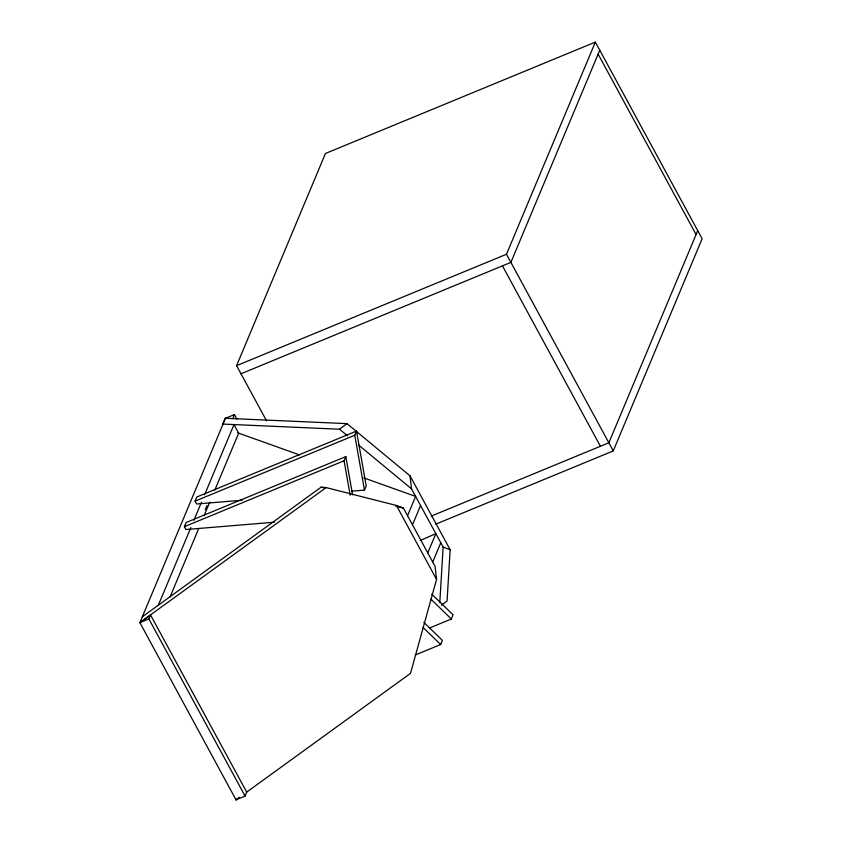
<?xml version="1.0" encoding="UTF-8"?>
<svg xmlns="http://www.w3.org/2000/svg" width="842" height="842" viewBox="0 0 842 842"><rect width="100%" height="100%" fill="white"/><g stroke="black" fill="none" stroke-linecap="round" stroke-linejoin="round"><path stroke-width="1.26" d="M439.787 602.683L443.134 547.1L411.506 488.844L358.492 444.955M236.044 799.9L139.877 622.627L225.467 418.285L346.999 423.642L410.012 475.804L450.154 549.742L447.07 600.988L441.44 605.166M142.309 616.828L321.139 487.181L326.149 487.592L396.414 505.474L403.434 508.126L435.061 566.371L436.566 579.412L410.496 673.358L246.717 792.101L245.075 796.09L236.076 799.805L239.265 797.49L236.076 799.805M266.577 420.884L236.591 365.649L325.444 153.486L595.347 42.1L702.123 238.749L613.26 450.912L435.756 524.166M222.898 423.821L225.319 418.021M274.408 522.208L185.935 529.523L184.387 526.682L186.135 522.514L345.82 456.606L352.598 494.885M242.159 500.232L196.618 503.99L195.081 501.148L196.828 496.99L356.513 431.083L366.217 485.95L364.47 490.118L351.461 491.191M326.149 487.592L139.877 622.627L148.876 618.923L150.529 614.976L246.727 792.154M232.771 418.611L234.465 414.569L236.96 419.169M158.338 605.209L190.839 527.618M193.881 520.345L201.501 502.158M204.543 494.885L234.002 424.568L238.665 433.156L214.794 490.139M205.238 509.715L206.974 505.547M170.116 596.831L198.544 528.934M204.132 515.599L209.721 502.264M350.167 495.233L344.083 460.774L345.82 456.606M364.47 490.118L354.766 435.251L356.513 431.083M236.591 365.649L506.484 254.263L595.347 42.1M599.757 50.215L510.894 262.378L240.991 373.764M407.549 515.693L415.622 496.422L363.744 477.877M412.496 524.808L420.568 505.526M427.768 552.931L435.84 533.66L420.2 540.501M432.714 562.046L440.787 542.774M415.243 655.013L440.64 644.53L442.387 640.362L423.894 622.396M429.557 627.995L451.333 619.007L453.08 614.839L431.82 594.178M697.713 230.634L608.85 442.797L431.357 516.051M223.035 424.084L339.494 429.22L346.999 423.642M139.877 622.627L150.529 614.976M225.467 418.285L234.465 414.569M195.081 501.148L354.766 435.251M184.387 526.682L344.083 460.774M321.139 487.181L323.675 487.823M395.835 506.189L403.434 508.126M237.739 432.83L299.499 454.912M443.134 547.1L450.154 549.742M339.494 429.22L347.493 435.84M430.999 599.241L451.333 619.007M423.073 627.458L440.64 644.53M598.115 54.12L696.081 234.539M506.484 254.263L613.26 450.912M502.463 265.861L600.42 446.281M396.414 505.474L436.566 579.412M148.876 618.923L245.075 796.09M410.012 475.804L411.506 488.844"/></g></svg>
